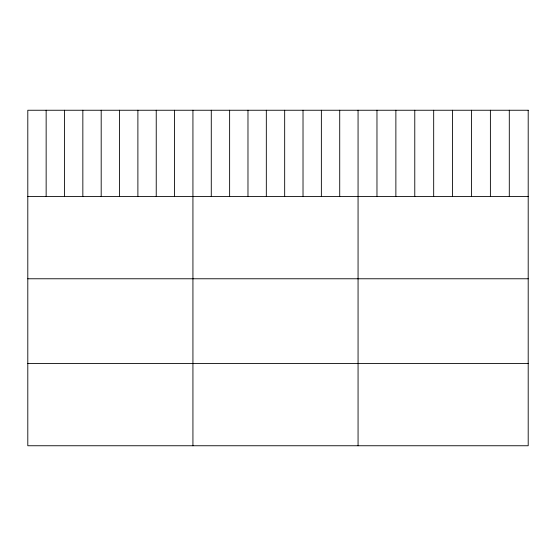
<?xml version="1.0" encoding="UTF-8"?>
<svg xmlns="http://www.w3.org/2000/svg" width="556" height="556" viewBox="0 0 556 556"><rect width="100%" height="100%" fill="white"/><g stroke="black" fill="none" stroke-linecap="round" stroke-linejoin="round"><path stroke-width="0.83" d="M27.8 196.525L528.2 196.525M27.8 278.771L528.2 278.771M27.8 363.506L528.2 363.506M509.296 110.248L509.296 196.525M490.392 110.248L490.392 196.525M471.488 110.248L471.488 196.525M452.584 110.248L452.584 196.525M433.68 110.248L433.68 196.525M414.776 110.248L414.776 196.525M395.872 110.248L395.872 196.525M376.968 110.248L376.968 196.525M358.064 110.248L358.064 445.752M339.716 110.248L339.716 196.525M321.368 110.248L321.368 196.525M303.02 110.248L303.02 196.525M284.672 110.248L284.672 196.525M266.324 110.248L266.324 196.525M247.976 110.248L247.976 196.525M229.628 110.248L229.628 196.525M211.28 110.248L211.28 196.525M192.932 110.248L192.932 445.752M174.584 110.248L174.584 196.525M156.236 110.248L156.236 196.525M137.888 110.248L137.888 196.525M119.54 110.248L119.54 196.525M101.192 110.248L101.192 196.525M82.844 110.248L82.844 196.525M64.496 110.248L64.496 196.525M46.148 110.248L46.148 196.525M528.2 110.248L27.8 110.248L27.8 445.752L528.2 445.752L528.2 110.248"/></g></svg>
